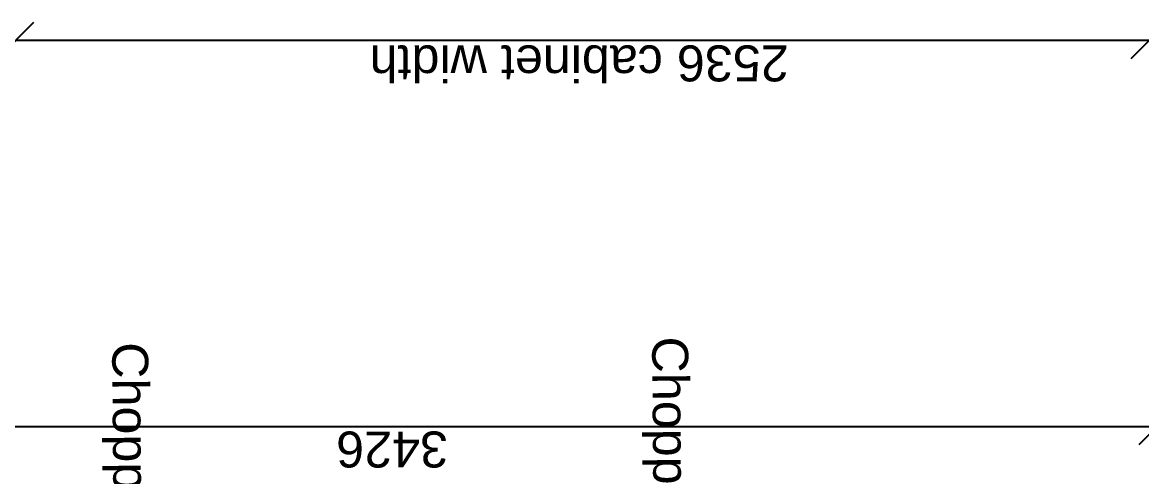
# Model space of a CAD drawing. Header units: millimetres. Extents: x -5841 to 140562, y 1006 to 102310.
# Drawn here: x 98665 to 101168, y 15321 to 16337 of the extents above; entities that cross this region are included whole.
import ezdxf

# ---------------------------------------------------------------- set-up
doc = ezdxf.new("R2010")
doc.units = ezdxf.units.MM
doc.header["$LTSCALE"] = 10
doc.layers.add('PDF18_1-Dim-01', color=7, linetype='Continuous')
doc.layers.add('PDF18_Text', color=7, linetype='Continuous')
doc.styles.add('PDF ArialMT', font='arial.ttf')

msp = doc.modelspace()

# ---------------------------------------------------------------- linework, layer by layer
at = {"layer": 'PDF18_1-Dim-01', "lineweight": 25}
for points in [[(98689.7, 16336.9), (98609.3, 16256.4)], [(101145, 16256.4), (101225.4, 16336.9)], [(101185.2, 16296.6), (98649.5, 16296.6)], [(101163, 15392.8), (101243.4, 15473.3)], [(97785.9, 15433.1), (101203.2, 15433.1)]]:
    msp.add_lwpolyline(points, dxfattribs=at)

# ---------------------------------------------------------------- texts
at = {"layer": 'PDF18_Text', "attachment_point": 4, "style": 'PDF ArialMT'}
for s, insert, char_height, rotation in [('2536 cabinet width', (100379, 16245.7), 80.467, 180), ('Chopping Boards', (100101.5, 15634.1), 80.467, 270.4887), ('Chopping Boards', (98893.9, 15621.4), 80.467, 270.4887), ('3426', (99617, 15382.1), 80.47, 180)]:
    msp.add_mtext(s, dxfattribs=dict(at, insert=insert, char_height=char_height, rotation=rotation))

doc.saveas('drawing.dxf')
